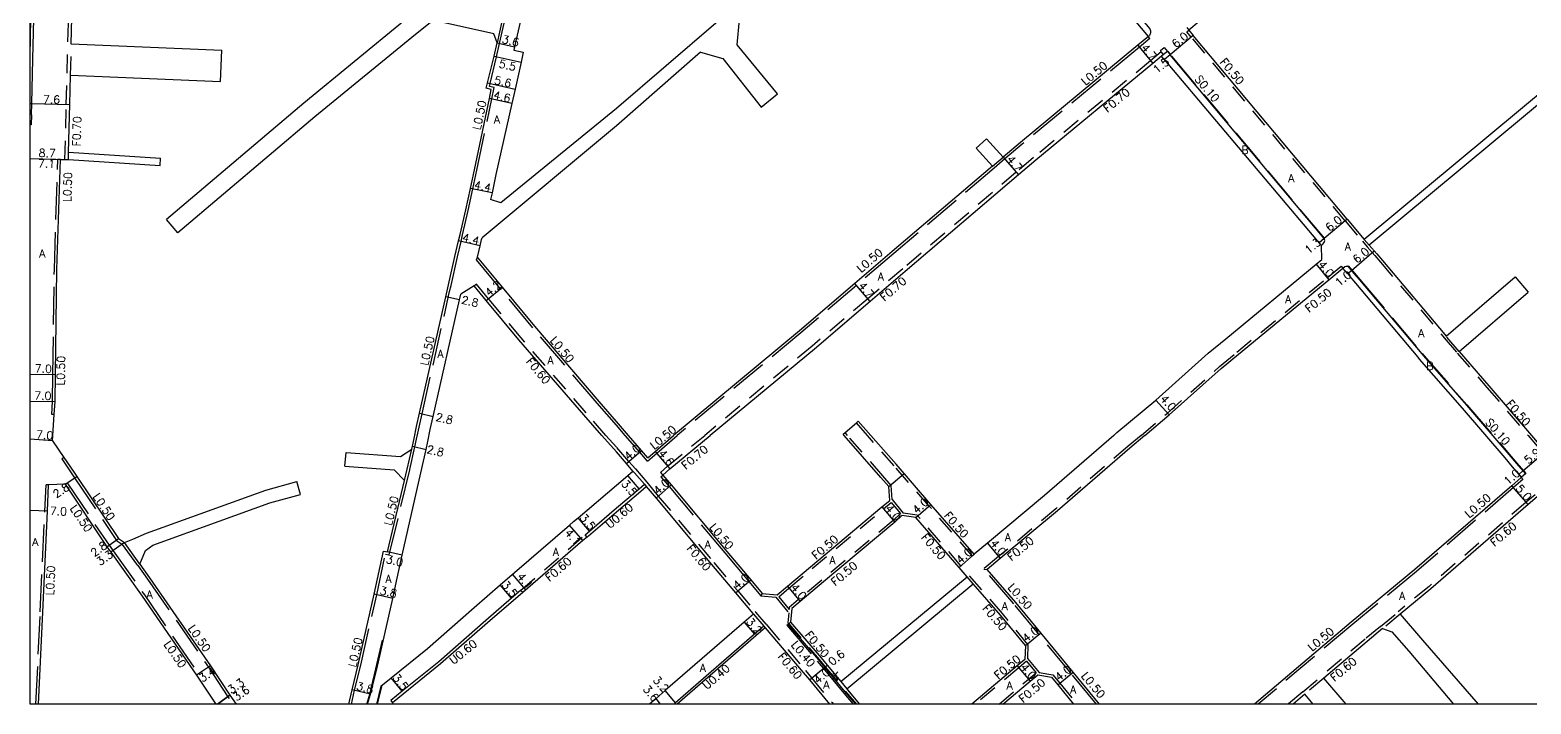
# Model space of a CAD drawing. Header units: metres. Extents: x -10400 to -9600, y -112200 to -111599.
# Drawn here: x -10400 to -10099.9, y -112200 to -112065.1 of the extents above; entities that cross this region are included whole.
import ezdxf

# ---------------------------------------------------------------- set-up
doc = ezdxf.new("R2010")
doc.units = ezdxf.units.M
doc.header["$LTSCALE"] = 2.5
doc.linetypes.add('2232000', pattern=[2.5, 1.5, -1])
doc.linetypes.add('2233000', pattern=[4, 3, -1])
for name, color, linetype in [('2101000', 177, 'Continuous'), ('2101001', 1, 'Continuous'), ('2102000', 191, 'Continuous'), ('2102001', 191, 'Continuous'), ('2213000', 6, 'Continuous'), ('2227000', 3, 'Continuous'), ('2231000', 162, 'Continuous'), ('2232000', 4, '2232000'), ('2233000', 62, '2233000'), ('2233300', 63, '2233000'), ('2235000', 7, 'Continuous'), ('6165200', 3, 'Continuous'), ('9201100', 215, 'Continuous'), ('9201500', 222, 'Continuous'), ('9202100', 82, 'Continuous'), ('9202200', 155, 'Continuous'), ('9203500', 155, 'Continuous'), ('999', 7, 'Continuous')]:
    doc.layers.add(name, color=color, linetype=linetype)
doc.styles.add('Dm_Anotation', font='txt.shx', dxfattribs={"bigfont": 'pscdm.shx'})

msp = doc.modelspace()

# ---------------------------------------------------------------- linework, layer by layer
at = {"layer": '2101000'}
for points in [[(-10176.4, -112066.44), (-10179.19, -112063.1), (-10193.78, -112045.59), (-10194.72, -112044.46), (-10195.1, -112044.78), (-10196.1, -112043.61), (-10200.48, -112038.51), (-10210.91, -112026.54), (-10212.62, -112024.58)], [(-10391.74, -112067.86), (-10391.41, -112054.84), (-10390.86, -112032.65)], [(-10295.58, -112034.35), (-10296.68, -112039.55), (-10301.66, -112062.06), (-10303.1, -112068.49), (-10303.25, -112069.16)], [(-10140.9, -112042.27), (-10154.9, -112054.01), (-10166.22, -112063.45), (-10168.29, -112065.18)], [(-10176.4, -112066.44), (-10178.52, -112068.19), (-10201.95, -112087.61), (-10205.4, -112090.54)], [(-10168.29, -112065.18), (-10167.43, -112066.24)], [(-10323.68, -112148.99), (-10323.55, -112148.43), (-10323.2, -112146.87), (-10322.7, -112144.47), (-10322.11, -112141.83), (-10316.85, -112118.52), (-10316.59, -112117.35), (-10316.31, -112116.15), (-10315.04, -112110.42), (-10314.3, -112107.32), (-10313.99, -112106.02), (-10312.85, -112101.14), (-10311.93, -112096.81), (-10311.14, -112093.1), (-10308.16, -112078.81), (-10307.78, -112077.01), (-10308.78, -112076.78), (-10308.5, -112075.72), (-10307.2, -112070.35), (-10306.61, -112067.71)], [(-10303.25, -112069.16), (-10301.39, -112069.58), (-10301.83, -112071.55), (-10303.03, -112076.94), (-10303.67, -112079.81), (-10306.84, -112094.03), (-10307.63, -112097.73), (-10307.91, -112099.04)], [(-10173.75, -112070.35), (-10175.52, -112071.81), (-10198.91, -112091.19), (-10202.35, -112094.12), (-10225.03, -112113.45), (-10232.02, -112119.42), (-10243.18, -112128.96), (-10264.01, -112146.25)], [(-10141.81, -112108.24), (-10173.2, -112071.03), (-10173.23, -112071), (-10173.75, -112070.35)], [(-10392.28, -112089.55), (-10392.04, -112080.02), (-10391.89, -112074.18)], [(-10395.51, -112147.35), (-10395.16, -112142.09), (-10395, -112139.46), (-10394.91, -112134.05), (-10394.63, -112113.07), (-10393.92, -112091.01)], [(-10393.92, -112091.01), (-10393.02, -112091.03), (-10392.32, -112091.05)], [(-10207.54, -112092.37), (-10227.62, -112109.48), (-10235.07, -112115.85), (-10246.17, -112125.33), (-10271.36, -112146.25)], [(-10136.68, -112103), (-10133.22, -112107.02)], [(-10310.55, -112110.55), (-10310.02, -112108.34), (-10309.7, -112107.03), (-10309.63, -112106.71)], [(-10132.24, -112108.16), (-10130.74, -112109.91), (-10129.6, -112111.23), (-10117.15, -112126.07), (-10116.86, -112126.4)], [(-10282.77, -112143.45), (-10286.21, -112139.48), (-10299.06, -112124.42), (-10305.54, -112116.59), (-10310.55, -112110.55)], [(-10183.33, -112146.25), (-10182.69, -112145.7), (-10174.93, -112139.18), (-10164.43, -112129.79), (-10160.94, -112126.91), (-10142.87, -112112.01), (-10141.7, -112111.04)], [(-10177.08, -112146.25), (-10172.26, -112142.16), (-10161.83, -112132.83), (-10158.4, -112130), (-10140.33, -112115.09), (-10137.51, -112112.77)], [(-10101.85, -112154.68), (-10101.77, -112154.61), (-10103.56, -112152.52), (-10105.07, -112150.72), (-10113.56, -112140.82), (-10122.17, -112130.96), (-10122.48, -112130.6), (-10134.93, -112115.77), (-10136.04, -112114.48), (-10136.56, -112113.87), (-10137.51, -112112.77)], [(-10332.5, -112200), (-10331.93, -112198.06), (-10330.68, -112193.02), (-10327.47, -112178.87), (-10326.92, -112176.33), (-10325.62, -112170.24), (-10321.87, -112153.75), (-10320.82, -112149.04), (-10320.47, -112147.45), (-10319.98, -112145.09), (-10319.38, -112142.45), (-10314.12, -112119.14), (-10313.86, -112117.96)], [(-10311.21, -112116.34), (-10313.86, -112117.96)], [(-10285.64, -112146.25), (-10289.24, -112142.11), (-10302.27, -112127.13), (-10308.78, -112119.27), (-10311.21, -112116.34)], [(-10114.25, -112129.43), (-10108.33, -112136.32), (-10099.8, -112146.26), (-10098.29, -112148.07), (-10096.44, -112150.23)], [(-10280.34, -112146.25), (-10282.77, -112143.45)], [(-10231.88, -112146.25), (-10234.39, -112143.38)], [(-10395.51, -112147.35), (-10393.24, -112150.67), (-10391.19, -112153.67), (-10390.67, -112154.46), (-10382.34, -112166.89), (-10381.13, -112167.69)], [(-10282.77, -112149.56), (-10285.64, -112146.25)], [(-10276.47, -112150.71), (-10277.72, -112149.28), (-10280.34, -112146.25)], [(-10276.47, -112150.71), (-10275.01, -112149.44), (-10271.36, -112146.25)], [(-10273.47, -112154.2), (-10272.05, -112152.96), (-10264.01, -112146.25)], [(-10237.19, -112146.25), (-10237.4, -112146.01)], [(-10228.28, -112156.48), (-10229.87, -112154.65), (-10237.19, -112146.25)], [(-10211.22, -112170.03), (-10219.86, -112160.05), (-10226.85, -112152.02), (-10231.88, -112146.25)], [(-10183.33, -112146.25), (-10197.16, -112158.29), (-10208.58, -112167.83), (-10211.22, -112170.03)], [(-10177.08, -112146.25), (-10180.13, -112148.77), (-10194.58, -112161.35), (-10206.01, -112170.9), (-10208.6, -112173.06)], [(-10279.45, -112153.38), (-10280.74, -112151.9), (-10282.77, -112149.56)], [(-10282.77, -112156.19), (-10280.49, -112154.26), (-10279.45, -112153.38)], [(-10273.47, -112154.2), (-10271.83, -112156.17), (-10260.71, -112169.46), (-10255.91, -112175.15), (-10253.61, -112177.87)], [(-10398.31, -112200), (-10397.45, -112181.59), (-10396.53, -112161.42), (-10396.29, -112156.13)], [(-10392.99, -112156.02), (-10396.29, -112156.13)], [(-10392.99, -112156.02), (-10384.61, -112168.53), (-10383.81, -112169.62), (-10377.55, -112178.45), (-10366.73, -112194.24)], [(-10336.27, -112200), (-10335.62, -112197.15), (-10334.38, -112192.13), (-10331.17, -112178.04), (-10329.33, -112169.4), (-10328.55, -112169.58), (-10325.12, -112155.29)], [(-10329.88, -112196.43), (-10327.8, -112194.74), (-10320.56, -112188.86), (-10311.22, -112180.68), (-10306, -112176.18), (-10292.13, -112164.21), (-10291.32, -112163.51), (-10290.4, -112162.72), (-10282.77, -112156.19)], [(-10282.77, -112160.77), (-10278.23, -112156.93), (-10277.16, -112156.03)], [(-10277.16, -112156.03), (-10276.78, -112156.49), (-10274.84, -112158.8), (-10263.75, -112172.07), (-10258.96, -112177.74), (-10255.45, -112181.89), (-10255.35, -112182.01)], [(-10253.61, -112177.87), (-10250.63, -112178.16), (-10248.57, -112176.43), (-10243.95, -112172.53), (-10229.67, -112160.57), (-10228.12, -112159.27), (-10228.28, -112156.48)], [(-10101.85, -112154.68), (-10103.74, -112156.32), (-10123.13, -112173.11), (-10135.86, -112183.63), (-10155.2, -112200)], [(-10098.69, -112158.56), (-10100.46, -112160.1), (-10119.89, -112176.92), (-10126.05, -112182.01)], [(-10289.02, -112166.15), (-10288.12, -112165.38), (-10282.77, -112160.77)], [(-10222.88, -112162.67), (-10225.66, -112162.28), (-10227.09, -112163.62), (-10241.34, -112175.57), (-10246, -112179.49), (-10247.71, -112180.91), (-10247.93, -112183.6)], [(-10212.63, -112174.52), (-10214.24, -112172.65), (-10222.88, -112162.67)], [(-10288.63, -112166.6), (-10289.02, -112166.15)], [(-10288.63, -112166.6), (-10289.45, -112167.31), (-10301.49, -112177.7)], [(-10378.02, -112172.01), (-10376.08, -112174.72), (-10363.91, -112192.33)], [(-10186.16, -112200), (-10191.4, -112193.63), (-10197.89, -112185.73), (-10202.89, -112179.66), (-10208.6, -112173.06)], [(-10301.9, -112177.26), (-10303.72, -112178.83), (-10308.89, -112183.3), (-10318.29, -112191.53), (-10325.6, -112197.46), (-10327.89, -112199.32)], [(-10301.49, -112177.7), (-10301.9, -112177.26)], [(-10200.98, -112188.27), (-10205.98, -112182.2), (-10211.4, -112175.94)], [(-10255.35, -112182.01), (-10257.22, -112183.63), (-10273, -112197.32), (-10274.84, -112198.89), (-10276.17, -112200)], [(-10247.93, -112183.6), (-10241.85, -112190.76), (-10240.64, -112192.22), (-10237.9, -112195.52)], [(-10253.28, -112184.44), (-10255.13, -112186.05), (-10270.91, -112199.74), (-10271.21, -112200)], [(-10253.28, -112184.44), (-10253.02, -112184.75), (-10245.39, -112193.7), (-10244.18, -112195.16), (-10240.17, -112200)], [(-10129.58, -112184.92), (-10132.64, -112187.46), (-10141.32, -112194.8)], [(-10200.98, -112188.27), (-10201.07, -112191.07), (-10202.63, -112192.38), (-10211.7, -112200)], [(-10205.48, -112200), (-10200.06, -112195.44), (-10198.5, -112194.14), (-10195.75, -112194.64)], [(-10195.75, -112194.64), (-10194.49, -112196.17), (-10191.34, -112200)], [(-10329.88, -112196.43), (-10330.75, -112200)], [(-10327.89, -112199.32), (-10327.51, -112199.79), (-10327.54, -112200)], [(-10236.7, -112196.97), (-10236.55, -112197.16), (-10234.13, -112200)], [(-10145.14, -112198.03), (-10147.46, -112200)]]:
    msp.add_lwpolyline(points, dxfattribs=at)
at = {"layer": '2101000', "flags": 128}
for points in [[(-10136.68, -112103), (-10167.43, -112066.24)], [(-10141.7, -112111.04), (-10141.81, -112108.24)]]:
    msp.add_lwpolyline(points, dxfattribs=at)
at = {"layer": '2101000', "color": 244, "flags": 128}
for points in [[(-10363.91, -112192.33), (-10360.02, -112198.26), (-10358.79, -112200)], [(-10366.73, -112194.24), (-10362.83, -112200)]]:
    msp.add_lwpolyline(points, dxfattribs=at)
at = {"layer": '2101001'}
msp.add_lwpolyline([(-10237.4, -112146.01), (-10237.03, -112145.68), (-10234.76, -112143.71), (-10234.39, -112143.38)], dxfattribs=at)
at = {"layer": '2102000'}
for points in [[(-10046.95, -112036.15), (-10067.15, -112053.28), (-10088.76, -112071.95), (-10132.24, -112108.16)], [(-10247.1, -112050.98), (-10262.89, -112063.73), (-10282.77, -112080.85)], [(-10305.18, -112061.28), (-10307.35, -112062.16), (-10319.73, -112059.13), (-10325.14, -112063.24), (-10345.28, -112079.78), (-10372.74, -112103.07)], [(-10077.76, -112060.47), (-10089.76, -112070.83), (-10133.22, -112107.02)], [(-10306.61, -112067.71), (-10307.27, -112065.91), (-10318.32, -112063.39), (-10320.01, -112063.71), (-10322.96, -112066), (-10343.03, -112082.48), (-10370.47, -112105.74)], [(-10250.57, -112077.9), (-10258.6, -112068.06), (-10258.17, -112063.01)], [(-10391.74, -112067.86), (-10361.65, -112069.14)], [(-10265.93, -112069.56), (-10282.77, -112084.28)], [(-10265.93, -112069.56), (-10261.46, -112070.83), (-10253.81, -112080.54)], [(-10391.89, -112074.18), (-10361.92, -112075.45)], [(-10282.77, -112080.85), (-10305.87, -112099.7), (-10307.91, -112099.04)], [(-10282.77, -112084.28), (-10309.63, -112106.71)], [(-10205.4, -112090.54), (-10208.75, -112086.93)], [(-10392.32, -112091.05), (-10373.98, -112092.26)], [(-10392.28, -112089.55), (-10373.89, -112090.77)], [(-10210.86, -112088.79), (-10207.54, -112092.37)], [(-10116.86, -112126.4), (-10103.03, -112114.54)], [(-10114.25, -112129.43), (-10100.43, -112117.58)], [(-10336.82, -112149.66), (-10325.91, -112150.48), (-10323.68, -112148.99)], [(-10337.03, -112152.4), (-10327.17, -112153.14), (-10325.12, -112155.29)], [(-10381.13, -112167.69), (-10379.46, -112167.02), (-10376.73, -112165.84), (-10352.84, -112157.19), (-10346.64, -112155.48)], [(-10378.02, -112172.01), (-10376.92, -112169.3), (-10375.46, -112168.23), (-10352.02, -112159.74), (-10345.92, -112158.05)], [(-10237.9, -112195.52), (-10212.63, -112174.52)], [(-10236.7, -112196.97), (-10211.4, -112175.94)], [(-10126.05, -112182.01), (-10121.61, -112187.23), (-10110.43, -112200)], [(-10129.58, -112184.92), (-10127.75, -112185.53), (-10124.32, -112189.45), (-10115.37, -112200)], [(-10136.82, -112200), (-10141.32, -112194.8)], [(-10143.43, -112200), (-10145.14, -112198.03)]]:
    msp.add_lwpolyline(points, dxfattribs=at)
at = {"layer": '2102001'}
for points in [[(-10361.92, -112075.45), (-10361.65, -112069.14)], [(-10253.81, -112080.54), (-10250.57, -112077.9)], [(-10210.86, -112088.79), (-10208.75, -112086.93)], [(-10373.98, -112092.26), (-10373.89, -112090.77)], [(-10370.47, -112105.74), (-10372.74, -112103.07)], [(-10103.03, -112114.54), (-10100.43, -112117.58)], [(-10337.03, -112152.4), (-10336.82, -112149.66)], [(-10345.92, -112158.05), (-10346.64, -112155.48)]]:
    msp.add_lwpolyline(points, dxfattribs=at)
at = {"layer": '2213000'}
for points in [[(-10212.62, -112024.58), (-10212.3, -112024.33), (-10212.15, -112024.26), (-10212, -112024.22), (-10211.87, -112024.22), (-10211.72, -112024.24), (-10211.57, -112024.29), (-10211.39, -112024.47), (-10210.16, -112025.88), (-10199.72, -112037.85), (-10195.11, -112042.77), (-10194.11, -112043.94), (-10193.16, -112045.08), (-10178.28, -112062.31), (-10176.12, -112064.9), (-10175.99, -112065.26), (-10175.97, -112065.52), (-10175.99, -112065.76), (-10176.08, -112066.03), (-10176.16, -112066.2), (-10176.4, -112066.44)], [(-10399.42, -112070.97), (-10399.01, -112054.68), (-10398.92, -112049.23)], [(-10141.13, -112107.27), (-10141.16, -112107.05), (-10141.28, -112106.85), (-10172.03, -112070.09), (-10172.07, -112070.05), (-10172.59, -112069.4), (-10173.37, -112070.03), (-10173.75, -112070.35)], [(-10399.69, -112082.07), (-10399.74, -112084.08), (-10400, -112084.07)], [(-10141.58, -112108.04), (-10141.27, -112107.62), (-10141.19, -112107.46), (-10141.13, -112107.27)], [(-10137.51, -112112.77), (-10137.13, -112112.48), (-10136.82, -112112.37), (-10136.5, -112112.41), (-10135.29, -112113.82), (-10134.17, -112115.12), (-10121.72, -112129.95), (-10121.41, -112130.31), (-10112.81, -112140.17), (-10104.3, -112150.07), (-10102.8, -112151.87), (-10101.01, -112153.97), (-10101.77, -112154.61)], [(-10234.91, -112200), (-10237, -112197.55), (-10241.1, -112192.61), (-10242.31, -112191.14), (-10248.39, -112183.99), (-10248.31, -112183.93), (-10247.93, -112183.6)]]:
    msp.add_lwpolyline(points, dxfattribs=at)
at = {"layer": '2213000', "flags": 128}
msp.add_lwpolyline([(-10141.58, -112108.04), (-10141.81, -112108.24)], dxfattribs=at)
at = {"layer": '2227000'}
msp.add_lwpolyline([(-10399.69, -112082.07), (-10399.64, -112079.83), (-10399.42, -112070.97)], dxfattribs=at)
at = {"layer": '2231000'}
for points in [[(-10282.77, -112161.56), (-10277.85, -112157.39), (-10276.78, -112156.49)], [(-10288.63, -112166.6), (-10288.34, -112166.36), (-10282.77, -112161.56)], [(-10301.49, -112177.7), (-10308.5, -112183.75), (-10317.9, -112191.99), (-10327.51, -112199.79)], [(-10253.02, -112184.75), (-10254.86, -112186.35), (-10270.59, -112200)]]:
    msp.add_lwpolyline(points, dxfattribs=at)
at = {"layer": '2232000'}
for points in [[(-10393.02, -112091.03), (-10392.74, -112080.01), (-10392.11, -112054.82), (-10391.56, -112032.63)], [(-10168.73, -112064.63), (-10168.29, -112065.18)], [(-10137.06, -112103.32), (-10167.81, -112066.56), (-10168.68, -112065.49), (-10168.29, -112065.18)], [(-10391.89, -112074.18), (-10391.74, -112067.86)], [(-10173.81, -112069.49), (-10175.96, -112071.27), (-10199.36, -112090.65), (-10202.81, -112093.59), (-10225.49, -112112.91), (-10232.48, -112118.89), (-10243.64, -112128.42), (-10265.1, -112146.25)], [(-10392.32, -112091.05), (-10392.28, -112089.55)], [(-10137.06, -112103.32), (-10137.06, -112103.32), (-10133.6, -112107.35), (-10132.62, -112108.49), (-10131.12, -112110.24), (-10129.98, -112111.56), (-10117.53, -112126.39), (-10117.24, -112126.72), (-10114.63, -112129.76), (-10108.71, -112136.65), (-10100.46, -112146.26), (-10098.67, -112148.39), (-10096.82, -112150.55), (-10096.44, -112150.23)], [(-10132.24, -112108.16), (-10133.22, -112107.02)], [(-10177.85, -112146.25), (-10172.59, -112141.79), (-10162.15, -112132.45), (-10158.71, -112129.61), (-10140.65, -112114.71), (-10137.83, -112112.38)], [(-10137.83, -112112.38), (-10137.51, -112112.77)], [(-10311.21, -112116.34), (-10310.75, -112115.95)], [(-10284.85, -112146.25), (-10288.78, -112141.72), (-10301.81, -112126.75), (-10308.32, -112118.89), (-10310.75, -112115.95)], [(-10114.25, -112129.43), (-10116.86, -112126.4)], [(-10234.76, -112143.71), (-10234.39, -112143.38)], [(-10232.54, -112146.25), (-10234.76, -112143.71)], [(-10282.77, -112148.57), (-10284.85, -112146.25)], [(-10273.93, -112153.67), (-10272.51, -112152.43), (-10265.1, -112146.25)], [(-10237.4, -112146.01), (-10237.03, -112145.68)], [(-10236.52, -112146.25), (-10237.03, -112145.68)], [(-10227.79, -112156.28), (-10229.49, -112154.32), (-10236.52, -112146.25)], [(-10211.6, -112170.36), (-10220.24, -112160.38), (-10227.23, -112152.35), (-10232.54, -112146.25)], [(-10177.85, -112146.25), (-10180.46, -112148.39), (-10194.91, -112160.97), (-10206.33, -112170.51), (-10209.31, -112173)], [(-10278.96, -112152.96), (-10280.25, -112151.48), (-10282.77, -112148.57)], [(-10279.45, -112153.38), (-10279.13, -112153.76), (-10277.16, -112156.03)], [(-10278.96, -112152.96), (-10276.7, -112155.64)], [(-10273.93, -112153.67), (-10273.47, -112154.2)], [(-10276.7, -112155.64), (-10274.38, -112158.42), (-10263.29, -112171.68), (-10258.5, -112177.35), (-10254.99, -112181.5), (-10254.9, -112181.62)], [(-10227.63, -112159.08), (-10227.79, -112156.28)], [(-10250.31, -112178.55), (-10248.25, -112176.81), (-10243.63, -112172.91), (-10229.35, -112160.96), (-10227.81, -112159.66)], [(-10227.81, -112159.66), (-10225.97, -112161.89)], [(-10227.63, -112159.08), (-10225.39, -112161.81)], [(-10099.08, -112158.11), (-10100.86, -112159.64), (-10120.28, -112176.46), (-10126.43, -112181.55)], [(-10225.97, -112161.89), (-10227.42, -112163.25), (-10241.67, -112175.19), (-10246.32, -112179.11), (-10248.19, -112180.66), (-10248.22, -112181.06)], [(-10222.63, -112162.2), (-10225.39, -112161.81)], [(-10200.47, -112188.1), (-10205.59, -112181.88), (-10213.87, -112172.32), (-10222.63, -112162.2)], [(-10301.9, -112177.26), (-10289.02, -112166.15)], [(-10211.6, -112170.36), (-10211.22, -112170.03)], [(-10211.4, -112175.94), (-10212.63, -112174.52)], [(-10209.31, -112173), (-10208.6, -112173.06)], [(-10253.61, -112177.87), (-10253.86, -112178.35)], [(-10253.86, -112178.35), (-10250.88, -112178.64)], [(-10250.88, -112178.64), (-10248.28, -112181.77)], [(-10250.31, -112178.55), (-10248.22, -112181.06)], [(-10255.35, -112182.01), (-10253.28, -112184.44)], [(-10252.82, -112184.05), (-10254.9, -112181.62)], [(-10252.82, -112184.05), (-10252.56, -112184.36), (-10244.93, -112193.31), (-10243.72, -112194.78), (-10239.64, -112199.7), (-10239.38, -112200)], [(-10248.28, -112181.77), (-10248.45, -112183.77)], [(-10248.45, -112183.77), (-10248.31, -112183.93), (-10242.24, -112191.08), (-10241.02, -112192.54), (-10236.93, -112197.48), (-10234.78, -112200)], [(-10129.96, -112184.46), (-10126.43, -112181.55)], [(-10126.05, -112182.01), (-10129.58, -112184.92)], [(-10129.96, -112184.46), (-10133.03, -112187), (-10141.71, -112194.34)], [(-10200.47, -112188.1), (-10200.57, -112190.9)], [(-10200.75, -112191.46), (-10202.31, -112192.76), (-10210.93, -112200)], [(-10200.75, -112191.46), (-10198.82, -112193.75)], [(-10200.57, -112190.9), (-10198.23, -112193.68)], [(-10237.9, -112195.52), (-10236.7, -112196.97)], [(-10206.26, -112200), (-10200.38, -112195.06), (-10198.82, -112193.75)], [(-10198.23, -112193.68), (-10195.48, -112194.18)], [(-10195.48, -112194.18), (-10194.1, -112195.85), (-10190.69, -112200)], [(-10145.52, -112197.57), (-10141.71, -112194.34)], [(-10141.32, -112194.8), (-10145.14, -112198.03)], [(-10145.52, -112197.57), (-10148.39, -112200)]]:
    msp.add_lwpolyline(points, dxfattribs=at)
at = {"layer": '2233000'}
for points in [[(-10400, -112070.34), (-10399.61, -112054.67), (-10399.52, -112049.27), (-10400, -112049.26)], [(-10305.18, -112061.28), (-10306.61, -112067.71)], [(-10306.12, -112067.82), (-10304.69, -112061.39)], [(-10176.08, -112066.83), (-10178.2, -112068.58), (-10201.63, -112087.99), (-10205.08, -112090.93)], [(-10176.08, -112066.83), (-10176.34, -112066.52), (-10176.4, -112066.44)], [(-10335.75, -112200), (-10335.14, -112197.26), (-10333.89, -112192.25), (-10330.69, -112178.15), (-10328.94, -112170), (-10328.17, -112170.17), (-10324.08, -112153.1), (-10323.06, -112148.54), (-10322.72, -112146.98), (-10322.22, -112144.57), (-10321.62, -112141.94), (-10316.37, -112118.63), (-10316.1, -112117.46), (-10315.82, -112116.26), (-10314.55, -112110.54), (-10313.81, -112107.44), (-10313.5, -112106.13), (-10312.37, -112101.25), (-10311.44, -112096.91), (-10310.65, -112093.2), (-10307.67, -112078.91), (-10307.19, -112076.63), (-10308.16, -112076.41), (-10308.01, -112075.84), (-10306.71, -112070.46), (-10306.12, -112067.82)], [(-10395.16, -112142.09), (-10395.66, -112142.08), (-10395.5, -112139.45), (-10395.41, -112134.05), (-10395.13, -112113.05), (-10394.42, -112090.99)], [(-10393.92, -112091.01), (-10394.42, -112090.99)], [(-10207.54, -112092.37), (-10205.4, -112090.54)], [(-10205.08, -112090.93), (-10207.22, -112092.75)], [(-10207.22, -112092.75), (-10227.29, -112109.86), (-10234.75, -112116.23), (-10245.85, -112125.71), (-10270.58, -112146.25)], [(-10282.77, -112144.21), (-10286.59, -112139.81), (-10299.45, -112124.74), (-10305.93, -112116.91), (-10310.71, -112111.13), (-10310.55, -112110.55)], [(-10281.01, -112146.25), (-10282.77, -112144.21)], [(-10276.52, -112151.42), (-10278.09, -112149.61), (-10281.01, -112146.25)], [(-10276.52, -112151.42), (-10274.68, -112149.81), (-10270.58, -112146.25)], [(-10393.24, -112150.67), (-10393.66, -112150.94), (-10393.5, -112151.17), (-10391.61, -112153.95), (-10391.08, -112154.74), (-10382.7, -112167.25), (-10381.48, -112168.06)], [(-10325.12, -112155.29), (-10324.57, -112152.99), (-10323.68, -112148.99)], [(-10273.86, -112154.52), (-10273.47, -112154.2)], [(-10398.81, -112200), (-10397.95, -112181.56), (-10397.03, -112161.39), (-10396.79, -112156.11)], [(-10396.29, -112156.13), (-10396.79, -112156.11)], [(-10392.99, -112156.02), (-10392.58, -112155.74)], [(-10392.58, -112155.74), (-10384.2, -112168.24), (-10383.4, -112169.32), (-10377.14, -112178.16), (-10366.32, -112193.96), (-10366.73, -112194.24)], [(-10273.86, -112154.52), (-10272.21, -112156.49), (-10261.09, -112169.78), (-10256.29, -112175.48), (-10253.86, -112178.35)], [(-10101.52, -112155.06), (-10103.41, -112156.69), (-10122.81, -112173.49), (-10135.54, -112184.01), (-10154.43, -112200)], [(-10101.85, -112154.68), (-10101.52, -112155.06)], [(-10378.43, -112172.31), (-10378.62, -112172.04), (-10381.48, -112168.06)], [(-10378.02, -112172.01), (-10381.13, -112167.69)], [(-10378.43, -112172.31), (-10376.49, -112175.01), (-10364.33, -112192.61)], [(-10186.8, -112200), (-10191.78, -112193.94), (-10198.28, -112186.05), (-10203.27, -112179.98), (-10209.31, -112173)], [(-10248.69, -112184.25), (-10248.39, -112183.99)], [(-10248.69, -112184.25), (-10242.62, -112191.4), (-10241.41, -112192.86), (-10237.31, -112197.81), (-10235.44, -112200)]]:
    msp.add_lwpolyline(points, dxfattribs=at)
at = {"layer": '2233000', "color": 244, "flags": 128}
msp.add_lwpolyline([(-10364.33, -112192.61), (-10360.43, -112198.54), (-10359.4, -112200)], dxfattribs=at)
at = {"layer": '2233300'}
for points in [[(-10141.28, -112106.85), (-10141.21, -112106.78), (-10171.99, -112069.99), (-10172.51, -112069.34), (-10172.59, -112069.4)], [(-10136.5, -112112.41), (-10136.43, -112112.34), (-10135.21, -112113.76), (-10134.1, -112115.05), (-10121.64, -112129.89), (-10121.34, -112130.24), (-10112.73, -112140.1), (-10104.23, -112150), (-10102.72, -112151.81), (-10100.94, -112153.9), (-10101.01, -112153.97)]]:
    msp.add_lwpolyline(points, dxfattribs=at)
at = {"layer": '2235000'}
msp.add_lwpolyline([(-10173.99, -112069.25), (-10173.22, -112068.62), (-10172.59, -112069.4), (-10173.37, -112070.03), (-10173.81, -112069.49)], close=True, dxfattribs=at)
at = {"layer": '6165200'}
for points in [[(-10332.66, -112200), (-10332.08, -112198.02), (-10330.83, -112192.99), (-10329.52, -112187.22)], [(-10329.74, -112196.47), (-10330.6, -112200)]]:
    msp.add_lwpolyline(points, dxfattribs=at)
at = {"layer": '9201100', "flags": 128}
for points in [[(-10167.43, -112066.24), (-10172.03, -112070.09)], [(-10172.03, -112070.09), (-10173.2, -112071.03)], [(-10136.68, -112103), (-10141.28, -112106.85)], [(-10141.28, -112106.85), (-10142.28, -112107.69)], [(-10135.8, -112113.22), (-10131.25, -112109.31)], [(-10136.56, -112113.87), (-10135.8, -112113.22)], [(-10101.52, -112153.37), (-10097.03, -112149.54)], [(-10102.28, -112154.01), (-10101.52, -112153.37)], [(-10300.85, -112177.15), (-10303.53, -112174.05)]]:
    msp.add_lwpolyline(points, dxfattribs=at)
at = {"layer": '9201100'}
for points in [[(-10307.2, -112070.35), (-10301.83, -112071.55)], [(-10306.61, -112067.71), (-10303.1, -112068.49)], [(-10178.52, -112068.19), (-10175.52, -112071.81)], [(-10308.5, -112075.72), (-10303.03, -112076.94)], [(-10303.67, -112079.81), (-10308.16, -112078.81)], [(-10400, -112079.82), (-10399.64, -112079.83)], [(-10399.64, -112079.83), (-10392.04, -112080.02)], [(-10400, -112090.84), (-10392.32, -112091.05)], [(-10400, -112090.84), (-10393.92, -112091.01)], [(-10205.4, -112090.54), (-10202.35, -112094.12)], [(-10307.63, -112097.73), (-10311.93, -112096.81)], [(-10310.02, -112108.34), (-10314.3, -112107.32)], [(-10142.87, -112112.01), (-10140.33, -112115.09)], [(-10308.78, -112119.27), (-10305.54, -112116.59)], [(-10232.02, -112119.42), (-10235.07, -112115.85)], [(-10314.12, -112119.14), (-10316.85, -112118.52)], [(-10400, -112133.97), (-10394.91, -112134.05)], [(-10174.93, -112139.18), (-10172.26, -112142.16)], [(-10400, -112139.38), (-10395, -112139.46)], [(-10322.11, -112141.83), (-10319.38, -112142.45)], [(-10395.51, -112147.35), (-10400, -112147.02)], [(-10323.55, -112148.43), (-10320.82, -112149.04)], [(-10280.74, -112151.9), (-10277.72, -112149.28)], [(-10275.01, -112149.44), (-10272.05, -112152.96)], [(-10278.23, -112156.93), (-10280.49, -112154.26)], [(-10392.99, -112156.02), (-10390.67, -112154.46)], [(-10274.84, -112158.8), (-10271.83, -112156.17)], [(-10100.46, -112160.1), (-10103.74, -112156.32)], [(-10222.88, -112162.67), (-10219.86, -112160.05)], [(-10396.53, -112161.42), (-10400, -112161.26)], [(-10288.12, -112165.38), (-10290.4, -112162.72)], [(-10229.67, -112160.57), (-10227.09, -112163.62)], [(-10289.45, -112167.31), (-10292.13, -112164.21)], [(-10384.61, -112168.53), (-10382.34, -112166.89)], [(-10381.13, -112167.69), (-10383.81, -112169.62)], [(-10208.58, -112167.83), (-10206.01, -112170.9)], [(-10325.62, -112170.24), (-10328.55, -112169.58)], [(-10211.22, -112170.03), (-10214.24, -112172.65)], [(-10258.96, -112177.74), (-10255.91, -112175.15)], [(-10327.47, -112178.87), (-10331.17, -112178.04)], [(-10303.72, -112178.83), (-10306, -112176.18)], [(-10248.57, -112176.43), (-10246, -112179.49)], [(-10257.22, -112183.63), (-10255.13, -112186.05)], [(-10200.98, -112188.27), (-10197.89, -112185.73)], [(-10363.91, -112192.33), (-10366.73, -112194.24)], [(-10244.18, -112195.16), (-10241.1, -112192.61)], [(-10241.1, -112192.61), (-10240.64, -112192.22)], [(-10202.63, -112192.38), (-10200.06, -112195.44)], [(-10325.6, -112197.46), (-10327.8, -112194.74)], [(-10194.49, -112196.17), (-10191.4, -112193.63)], [(-10331.93, -112198.06), (-10335.62, -112197.15)], [(-10273.91, -112200), (-10274.84, -112198.89)], [(-10270.91, -112199.74), (-10273, -112197.32)]]:
    msp.add_lwpolyline(points, dxfattribs=at)
at = {"layer": '9201100', "color": 244}
msp.add_lwpolyline([(-10360.02, -112198.26), (-10362.52, -112200)], dxfattribs=at)
at = {"layer": '9201100', "color": 244, "flags": 128}
msp.add_lwpolyline([(-10362.52, -112200), (-10360.02, -112198.26)], dxfattribs=at)
at = {"layer": '9202200'}
msp.add_lwpolyline([(-10228.28, -112156.48), (-10225.25, -112153.87)], dxfattribs=at)
at = {"layer": '999'}
msp.add_lwpolyline([(-10400, -111600), (-9600, -111600), (-9600, -112200), (-10400, -112200)], close=True, dxfattribs=at)

# ---------------------------------------------------------------- texts
at = {"layer": '9201500', "style": 'Dm_Anotation'}
for s, rotation, p in [('3.6', 347.4338, (-10305.76, -112067.69)), ('6.0', 39.9154, (-10170.89, -112068.81)), ('4.7', 309.6357, (-10177.96, -112068.71)), ('5.5', 347.4323, (-10306.37, -112072.58)), ('1.5', 38.846, (-10174.68, -112073.93)), ('5.6', 347.4323, (-10307.3, -112075.88)), ('7.6', 358.5642, (-10397.44, -112079.79)), ('4.6', 347.4323, (-10307.46, -112078.87)), ('7.1', 358.4035, (-10398.44, -112092.6)), ('8.7', 358.4035, (-10398.3, -112090.51)), ('4.7', 310.4328, (-10204.84, -112091.05)), ('4.4', 347.9911, (-10311.32, -112096.84)), ('6.0', 39.9154, (-10140.14, -112105.56)), ('4.4', 346.5468, (-10313.69, -112107.36)), ('1.3', 40.1545, (-10144.34, -112110.04)), ('6.0', 40.6652, (-10134.67, -112111.92)), ('4.0', 309.5228, (-10142.57, -112112.11)), ('1.0', 40.6652, (-10138.22, -112116.57)), ('4.2', 39.6048, (-10308.23, -112118.56)), ('4.7', 310.5137, (-10234.51, -112116.35)), ('2.8', 347.2919, (-10313.87, -112119.83)), ('7.0', 359.0412, (-10399.07, -112133.67)), ('7.0', 359.0986, (-10399.16, -112139.08)), ('4.0', 311.8071, (-10174.16, -112138.98)), ('2.8', 347.2919, (-10318.99, -112143.28)), ('7.0', 355.8316, (-10398.84, -112146.85)), ('2.8', 347.4248, (-10320.8, -112149.75)), ('4.0', 40.9328, (-10280.34, -112151.31)), ('4.6', 310.0223, (-10274.49, -112149.91)), ('5.9', 40.4321, (-10100.41, -112152.09)), ('1.0', 40.4321, (-10104.51, -112156.29)), ('2.8', 33.8346, (-10394.74, -112158.88)), ('3.5', 310.2264, (-10281.89, -112155.96)), ('4.0', 41.1743, (-10274.51, -112158.2)), ('5.0', 310.8903, (-10103.07, -112156.93)), ('4.0', 40.8806, (-10222.72, -112162.05)), ('7.0', 357.3826, (-10396.08, -112162.14)), ('3.5', 310.4793, (-10290.22, -112162.77)), ('4.0', 310.2654, (-10229.15, -112160.91)), ('4.1', 310.7959, (-10293.2, -112165.81)), ('2.8', 35.8424, (-10387.15, -112170.63)), ('3.3', 35.6877, (-10386, -112172.39)), ('4.0', 40.8785, (-10213.99, -112172.06)), ('4.0', 309.8772, (-10208.11, -112167.88)), ('3.0', 347.1765, (-10328.96, -112171.73)), ('4.1', 310.7976, (-10302.75, -112174.57)), ('4.0', 40.181, (-10258.61, -112177.16)), ('3.8', 347.4115, (-10330.18, -112177.99)), ('3.5', 310.7964, (-10305.83, -112176.23)), ('4.0', 310.0086, (-10248.02, -112176.72)), ('3.2', 310.9547, (-10256.94, -112183.62)), ('4.0', 39.4372, (-10200.76, -112187.73)), ('0.6', 39.6495, (-10239.57, -112192.44)), ('3.4', 34.0594, (-10365.56, -112195.71)), ('4.0', 39.6495, (-10242.51, -112196.08)), ('4.0', 310.0251, (-10202.1, -112192.7)), ('4.0', 39.4388, (-10194.23, -112195.51)), ('3.8', 346.0698, (-10334.88, -112197.1)), ('3.5', 309.0843, (-10327.63, -112194.8)), ('3.6', 310.0514, (-10277.56, -112197.07)), ('3.2', 310.9519, (-10275.59, -112195.27))]:
    msp.add_text(s, height=1.6, rotation=rotation, dxfattribs=at).set_placement(p)
at = {"layer": '9201500', "color": 244, "style": 'Dm_Anotation'}
for s, p in [('3.3', (-10359.76, -112198.03)), ('3.6', (-10358.73, -112199.5))]:
    msp.add_text(s, height=1.6, rotation=34.8506, dxfattribs=at).set_placement(p)
at = {"layer": '9202100', "style": 'Dm_Anotation'}
for s, p in [('A', (-10307.26, -112083.83)), ('B', (-10157.81, -112089.91)), ('A', (-10148.44, -112095.55)), ('A', (-10398.17, -112110.66)), ('A', (-10137.14, -112109.27)), ('A', (-10230.52, -112115.25)), ('A', (-10149.05, -112119.81)), ('A', (-10122.44, -112126.62)), ('A', (-10318.55, -112130.75)), ('A', (-10296.55, -112132)), ('B', (-10120.83, -112133.15)), ('A', (-10205.11, -112167.39)), ('A', (-10399.57, -112168.38)), ('A', (-10295.47, -112170.35)), ('A', (-10265.12, -112168.86)), ('A', (-10240.18, -112172.01)), ('A', (-10328.93, -112175.77)), ('A', (-10376.7, -112178.87)), ('A', (-10126.26, -112179.17)), ('A', (-10205.74, -112181.19)), ('A', (-10266.08, -112193.55)), ('A', (-10241.39, -112196.93)), ('K', (-10239.72, -112195.13)), ('A', (-10204.76, -112197.08)), ('A', (-10192.04, -112197.87))]:
    msp.add_text(s, height=1.6, dxfattribs=at).set_placement(p)
at = {"layer": '9203500', "style": 'Dm_Anotation'}
for s, rotation, p in [('L0.50', 39.6357, (-10189.01, -112076.3)), ('F0.50', 309.9154, (-10162.2, -112071.6)), ('S0.10', 309.9154, (-10167.25, -112075)), ('F0.70', 39.6361, (-10184.57, -112081.71)), ('L0.50', 78.2177, (-10309.97, -112085.24)), ('F0.70', 88.5642, (-10389.92, -112088.43)), ('L0.50', 88.1441, (-10391.8, -112099.55)), ('L0.50', 40.5142, (-10233.86, -112113.78)), ('F0.70', 40.5138, (-10229.19, -112119.51)), ('F0.50', 39.5216, (-10144.24, -112121.75)), ('L0.50', 77.292, (-10320.44, -112132.42)), ('L0.50', 309.6083, (-10296.11, -112127.29)), ('L0.50', 89.083, (-10393.09, -112136.3)), ('F0.60', 309.6083, (-10300.92, -112131.51)), ('F0.50', 310.657, (-10105, -112139.96)), ('L0.50', 39.8046, (-10275.21, -112149.16)), ('S0.10', 310.657, (-10109.17, -112143.7)), ('F0.70', 39.8046, (-10268.9, -112153.15)), ('L0.50', 303.8411, (-10392.09, -112160.82)), ('L0.50', 303.8411, (-10387.54, -112158.5)), ('L0.50', 76.5152, (-10327.7, -112164.41)), ('U0.60', 40.481, (-10284.04, -112164.99)), ('L0.50', 40.8904, (-10112.25, -112162.87)), ('F0.50', 310.8786, (-10217.37, -112162.36)), ('L0.50', 310.181, (-10264.27, -112164.69)), ('F0.50', 40.2655, (-10242.85, -112171.17)), ('F0.50', 310.8786, (-10221.91, -112166.73)), ('F0.60', 40.8902, (-10107.17, -112168.58)), ('F0.60', 310.181, (-10268.82, -112168.93)), ('F0.50', 39.8771, (-10203.76, -112171.46)), ('F0.60', 40.7976, (-10296.13, -112175.62)), ('F0.50', 40.2655, (-10239.01, -112176.47)), ('L0.50', 87.3827, (-10395.25, -112178.29)), ('L0.50', 310.8786, (-10204.61, -112176.74)), ('F0.50', 310.8786, (-10209.69, -112180.93)), ('L0.50', 304.4118, (-10368.48, -112184.84)), ('L0.50', 304.4118, (-10373.33, -112188.04)), ('L0.50', 77.2007, (-10334.84, -112192.74)), ('U0.60', 39.0829, (-10315.34, -112192.2)), ('L0.40', 309.6495, (-10247.91, -112188.19)), ('F0.50', 309.6495, (-10245.16, -112186.22)), ('L0.50', 40.2445, (-10143.66, -112189.56)), ('F0.60', 309.6495, (-10250.58, -112190.58)), ('F0.50', 40.0252, (-10206.38, -112195.14)), ('U0.40', 40.9526, (-10264.67, -112197.23)), ('F0.60', 40.2426, (-10139.19, -112195.61)), ('F0.50', 40.0252, (-10201.46, -112199.85)), ('L0.50', 309.4411, (-10189.91, -112194.41))]:
    msp.add_text(s, height=1.6, rotation=rotation, dxfattribs=at).set_placement(p)

doc.saveas('drawing.dxf')
